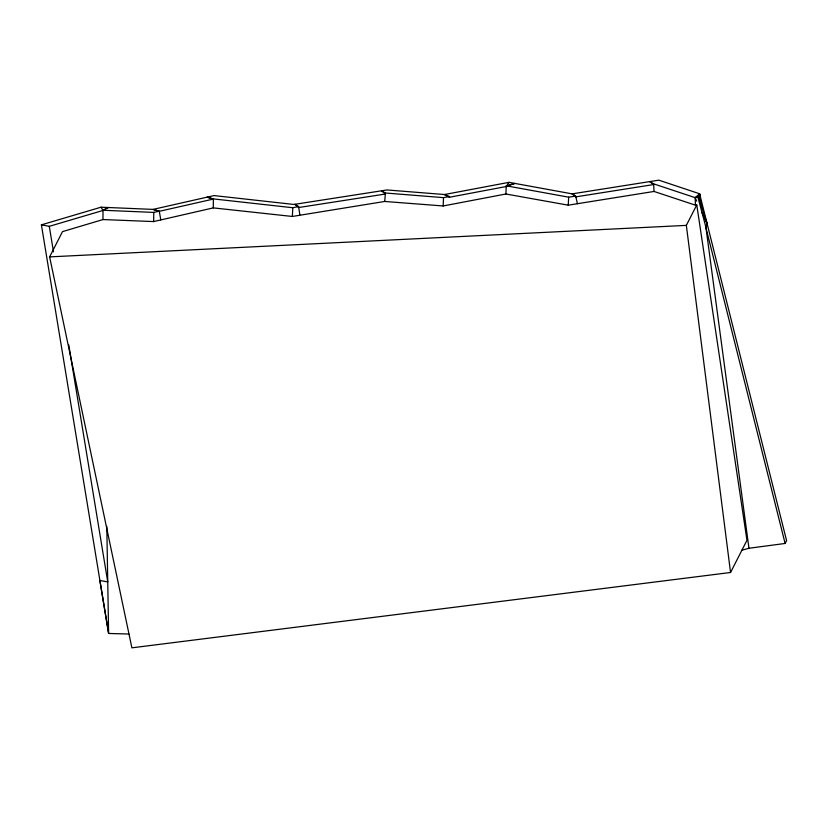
<?xml version="1.0" encoding="UTF-8"?>
<svg xmlns="http://www.w3.org/2000/svg" width="828" height="828" viewBox="0 0 828 828"><rect width="100%" height="100%" fill="white"/><g stroke="black" fill="none" stroke-linecap="round" stroke-linejoin="round"><path stroke-width="1.24" d="M102.982 219.555L153.625 221.573L213.303 207.89L292.336 216.46L384.699 201.463L443.166 205.965L505.887 194L568.246 205.178L654.027 191.454L695.468 205.168L696.772 204.909L746.97 540.27L730.555 572.49L131.89 647.838L49.628 256.887L62.493 231.623L102.982 219.555L103.024 210.447L101.026 207.207L41.4 224.843L108.623 633.461L128.971 634.031M213.303 207.89L213.345 199.072L207.093 197.167L213.345 198.906L292.822 207.735L298.587 206.524L299.85 214.866M153.625 221.573L153.791 212.413L159.266 211.15L153.035 209.401L101.026 207.207M443.166 205.965L443.529 197.644L449.428 196.546L449.511 197.24L506.229 186.528L514.84 183.412L506.26 185.814L505.887 194M568.246 205.178L568.67 197.178L575.688 196.122L577.458 203.74M292.336 216.46L292.822 207.735M384.699 201.463L385.32 194.249M385.341 194.031L385.424 193.007L381.532 190.802L385.341 194.031L298.742 207.507L294.934 204.288L298.587 206.524M741.691 550.268L748.957 548.26L705.911 227.255L707.143 223.85L698.325 196.288L695.147 197.654L653.644 183.857L649.783 181.591L653.685 184.551L576.05 196.826L572.148 193.866L509.003 182.346L444.47 194.528L387.028 189.954L293.878 204.454L214.079 195.584L153.035 209.401L159.286 211.316L213.345 199.072M705.911 227.255L697.9 197.105L698.325 196.288M730.555 572.49L686.34 225.382L696.772 204.909M748.957 548.26L785.12 543.458L786.6 540.705L699.608 193.773L658.84 180.162L572.148 193.866L575.864 196.888M506.229 186.528L509.003 182.346M701.15 205.292L699.608 193.773L695.147 197.706L695.468 205.168M41.4 224.843L49.287 226.334L103.024 210.447L108.251 207.507L103.024 210.26L153.791 212.413M697.9 197.105L695.147 197.654L696.721 201.121M49.628 256.887L686.34 225.382M385.424 193.007L443.529 197.644M506.26 185.814L568.67 197.178M449.428 196.546L444.47 194.528L449.511 197.24M572.148 193.866L575.688 196.122M701.927 212.486L707.143 223.85L706.005 227.959L785.12 543.458M159.286 211.316L160.798 219.896M49.287 226.334L53.478 251.826M68.776 344.872L107.743 581.939L99.857 580.449L108.623 633.461L106.802 526.339M653.644 183.857L654.027 191.454M699.608 193.773L699.867 200.221"/></g></svg>
